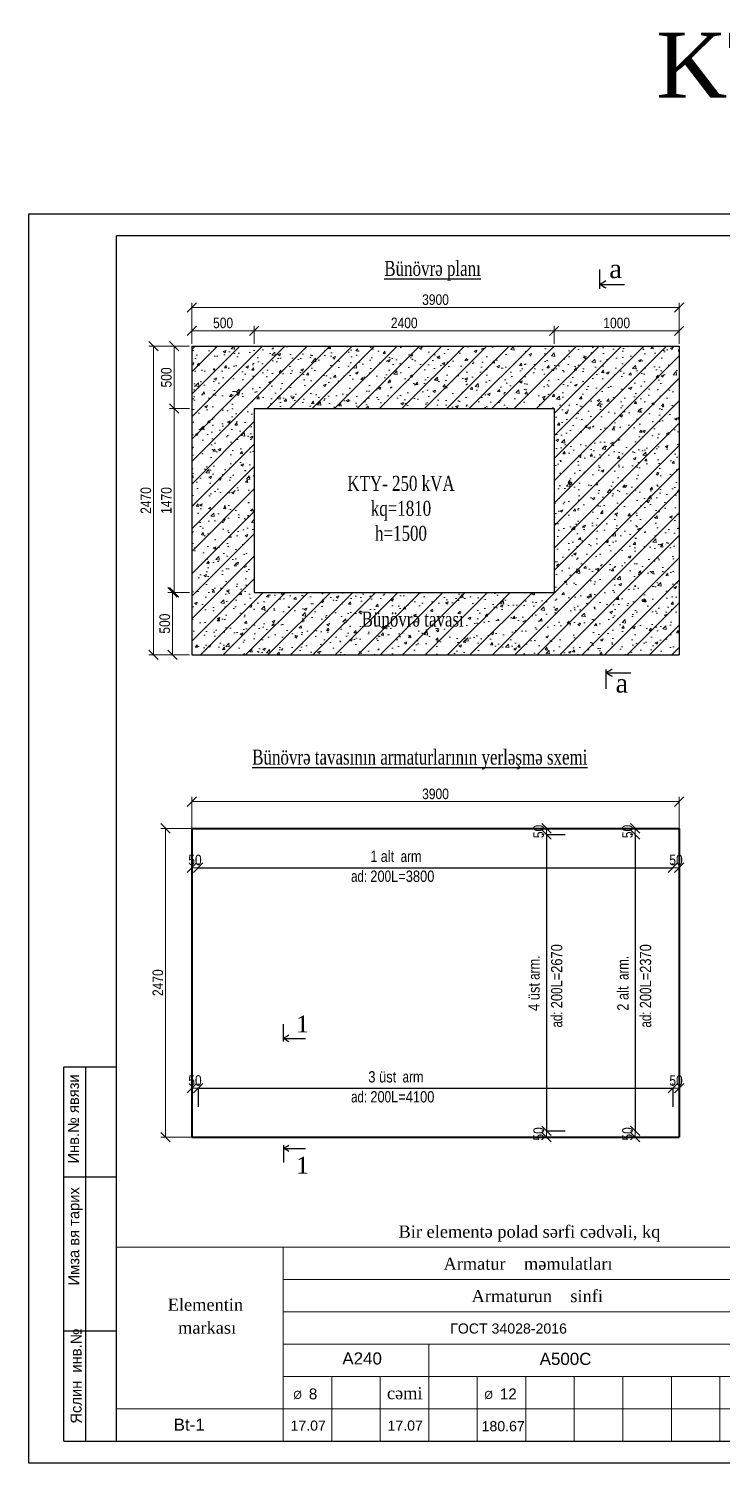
# Model space of a CAD drawing. Header units: millimetres. Extents: x 2591 to 2937, y 558 to 838.
# Drawn here: x 2591.5 to 2727, y 558 to 838.2 of the extents above; entities that cross this region are included whole.
import ezdxf
from ezdxf.enums import TextEntityAlignment as Align

# ---------------------------------------------------------------- set-up
doc = ezdxf.new("R2010")
doc.units = ezdxf.units.MM
for name, color, linetype, lineweight in [('ara divarlar', 7, 'Continuous', 20), ('cedvel  0.09', 7, 'Continuous', 13), ('Sutunun metal shtrixi', 7, 'Continuous', 9), ('Xarici divarların xətti', 7, 'Continuous', 30)]:
    doc.layers.add(name, color=color, linetype=linetype, lineweight=lineweight)
doc.layers.add('Kunc shtampi', color=7, linetype='Continuous')
doc.styles.add('400', font='times.ttf', dxfattribs={"width": 0.75, "height": 300})
doc.styles.add('CP_ATTR', font='A3TI(LA).TTF')
doc.styles.get("Standard").update_dxf_attribs({"font": 'arial.ttf'})
doc.styles.add('style1 tofig', font='AZTLN_0.TTF')
doc.styles.add('style5', font='ariall.ttf', dxfattribs={"height": 400})
doc.styles.add('STYLE6', font='swisscl.ttf')
doc.styles.add('Times New  Roman', font='times.ttf')
doc.styles.add('yazitipi', font='ARIALN.TTF')

# ---------------------------------------------------------------- blocks, each defined once
blk = doc.blocks.new('_Oblique')
at = {"color": 0, "linetype": 'ByBlock', "lineweight": -2}
blk.add_line((-0.5, -0.5), (0.5, 0.5), dxfattribs=at)

msp = doc.modelspace()

# ---------------------------------------------------------------- hatches: boundary and pattern name
at = {"layer": 'Sutunun metal shtrixi'}
h = msp.add_hatch(dxfattribs=at)
h.set_pattern_fill('ANSI31', color=256, scale=0.976358, angle=360, style=0)
h.set_pattern_definition([(45, (-26.583, -2466.189), (-2.1919873, 2.1919873), [])])
h.paths.add_polyline_path([(2623.35, 776.21), (2623.35, 715.92), (2718.54, 715.92), (2718.54, 776.21)])
h.paths.add_polyline_path([(2694.13, 764.01), (2694.13, 728.13), (2635.55, 728.13), (2635.55, 764.01)], flags=16)
h.paths.add_polyline_path([(2654.01, 736.44), (2674.35, 736.44), (2674.35, 752.58), (2654.01, 752.58)], flags=8)
h.paths.add_polyline_path([(2656.01, 719.78), (2676.99, 719.78), (2676.99, 726.03), (2656.01, 726.03)], flags=24)
at = {"layer": 'Xarici divarların xətti', "lineweight": 13}
h = msp.add_hatch(dxfattribs=at)
h.set_pattern_fill('AR-CONC', scale=0.02929075)
h.paths.add_polyline_path([(2623.35, 776.21), (2623.35, 715.92), (2718.54, 715.92), (2718.54, 776.21)])
h.paths.add_polyline_path([(2694.13, 764.01), (2694.13, 728.13), (2635.55, 728.13), (2635.55, 764.01)], flags=16)
h.paths.add_polyline_path([(2654.01, 736.44), (2674.35, 736.44), (2674.35, 752.58), (2654.01, 752.58)], flags=8)
h.paths.add_polyline_path([(2656.01, 719.78), (2676.99, 719.78), (2676.99, 726.03), (2656.01, 726.03)], flags=24)
h = msp.add_hatch(dxfattribs=at)
h.set_pattern_fill('AR-CONC', scale=0.029291)
h.set_pattern_definition([(50, (-26.583, -2466.189), (5.3363264, -0.466868), [0.557989, -6.1378776]), (355, (-26.583, -2466.189), (-1.0323064, 5.596199), [0.446391, -4.910319]), (100.45144, (-26.138, -2466.228), (4.30402, 5.129331), [0.4742176, -5.2163976]), (46.1842, (-26.583, -2464.701), (7.94011, -1.231451), [0.836983, -9.206816]), (96.63556, (-25.921, -2464.8035), (6.953746, 7.247298), [0.711327, -7.824603]), (351.18415, (-26.583, -2464.701), (6.953746, 7.247298), [0.669586, -7.365445]), (21, (-25.839, -2465.073), (4.4409, -2.995425), [0.557989, -6.1378776]), (326, (-25.839, -2465.073), (1.810228, 5.3950045), [0.446391, -4.910302]), (71.45144, (-25.469, -2465.3225), (6.251128, 2.39958), [0.4742176, -5.2163886]), (37.5, (-26.5829, -2466.1889), (0.0904675, 2.4766809), [0, -4.8507832, 0, -4.9847006, 0, -4.9289017]), (7.5, (-26.583, -2466.189), (1.9571983, 2.9343646), [0, -2.8420233, 0, -4.7391855, 0, -1.8785625]), (327.5, (-28.242, -2466.1889), (3.9715508, -0.1677992), [0, -1.859963, 0, -5.8030842, 0, -7.7002464]), (317.5, (-28.986, -2466.189), (4.3388155, 0.744761), [0, -2.4179518, 0, -3.853843, 0, -5.468291])])
h.paths.add_polyline_path([(2654.01, 736.44), (2674.35, 736.44), (2674.35, 752.58), (2654.01, 752.58)], flags=24)
h.paths.add_polyline_path([(2656.01, 719.78), (2676.99, 719.78), (2676.99, 726.03), (2656.01, 726.03)], flags=24)

# ---------------------------------------------------------------- linework, layer by layer
at = {"color": 0, "lineweight": 25}
for p, q in [((2591.48, 802.07), (2936.91, 802.07)), ((2591.48, 558.03), (2591.48, 802.07)), ((2936.91, 558.03), (2591.48, 558.03))]:
    msp.add_line(p, q, dxfattribs=at)
at = {"color": 0, "lineweight": 25, "ltscale": 15}
for p, q in [((2608.66, 562.33), (2608.66, 797.78)), ((2932.61, 797.78), (2608.66, 797.78)), ((2598.35, 562.33), (2932.61, 562.33))]:
    msp.add_line(p, q, dxfattribs=at)
at = {"color": 7, "lineweight": 30, "ltscale": 80}
for p, q in [((2703.05, 788.27), (2707.89, 788.27)), ((2704.27, 712.42), (2709.12, 712.42)), ((2641.23, 641.02), (2645.54, 641.02)), ((2641.23, 619.54), (2645.54, 619.54))]:
    msp.add_line(p, q, dxfattribs=at)
at = {"color": 253, "linetype": 'Continuous', "lineweight": 9}
for p, q in [((2623.35, 776.67), (2623.35, 784.7)), ((2718.54, 776.67), (2718.54, 784.7)), ((2623.35, 783.79), (2718.54, 783.79)), ((2623.35, 776.67), (2623.35, 780.15)), ((2635.55, 779.23), (2623.35, 779.23)), ((2635.55, 776.67), (2635.55, 780.15)), ((2635.55, 776.67), (2635.55, 780.15)), ((2694.13, 779.23), (2635.55, 779.23)), ((2694.13, 776.67), (2694.13, 780.15)), ((2694.13, 776.67), (2694.13, 780.15)), ((2718.54, 779.23), (2694.13, 779.23)), ((2718.54, 776.67), (2718.54, 780.15)), ((2622.89, 776.21), (2614.96, 776.21)), ((2615.88, 776.21), (2615.88, 715.92)), ((2622.89, 776.21), (2618.96, 776.21)), ((2619.87, 776.21), (2619.87, 764.01)), ((2622.89, 764.01), (2618.96, 764.01)), ((2622.89, 764.01), (2618.96, 764.01)), ((2619.87, 764.01), (2619.87, 728.13)), ((2622.89, 728.13), (2618.65, 728.13)), ((2622.89, 728.13), (2618.96, 728.13)), ((2619.57, 728.13), (2619.57, 715.92)), ((2622.89, 715.92), (2614.96, 715.92)), ((2622.89, 715.92), (2618.65, 715.92)), ((2623.35, 680.13), (2623.35, 688.17)), ((2623.35, 687.25), (2718.54, 687.25)), ((2718.54, 680.13), (2718.54, 688.17)), ((2625.14, 682.04), (2617.3, 682.04)), ((2618.22, 682.04), (2618.22, 621.75)), ((2692.15, 682.04), (2691.69, 682.04)), ((2692.61, 682.04), (2692.61, 680.82)), ((2709.5, 682.04), (2709.04, 682.04)), ((2709.96, 682.04), (2709.96, 680.82)), ((2692.15, 680.82), (2691.69, 680.82)), ((2709.5, 680.82), (2709.04, 680.82)), ((2623.35, 674.82), (2623.35, 675.27)), ((2624.57, 674.82), (2624.57, 675.27)), ((2717.32, 674.82), (2717.32, 675.27)), ((2718.54, 674.82), (2718.54, 675.27)), ((2624.57, 674.36), (2623.35, 674.36)), ((2718.54, 674.36), (2717.32, 674.36)), ((2623.35, 631.74), (2623.35, 632.2)), ((2624.57, 631.28), (2623.35, 631.28)), ((2624.57, 631.74), (2624.57, 632.2)), ((2717.32, 631.74), (2717.32, 632.2)), ((2718.54, 631.28), (2717.32, 631.28)), ((2718.54, 631.74), (2718.54, 632.2)), ((2692.15, 622.97), (2691.69, 622.97)), ((2692.61, 622.97), (2692.61, 621.75)), ((2709.5, 622.97), (2709.04, 622.97)), ((2709.96, 622.97), (2709.96, 621.75)), ((2625.14, 621.75), (2617.3, 621.75)), ((2692.15, 621.75), (2691.69, 621.75)), ((2709.5, 621.75), (2709.04, 621.75))]:
    msp.add_line(p, q, dxfattribs=at)
at = {"color": 3, "linetype": 'Continuous', "lineweight": 25}
for p, q in [((2623.35, 776.21), (2718.54, 776.21)), ((2623.35, 776.21), (2623.35, 715.92)), ((2718.54, 776.21), (2718.54, 715.92)), ((2635.55, 764.01), (2694.13, 764.01)), ((2635.55, 764.01), (2635.55, 728.13)), ((2694.13, 764.01), (2694.13, 728.13)), ((2635.55, 728.13), (2694.13, 728.13)), ((2623.35, 715.92), (2718.54, 715.92))]:
    msp.add_line(p, q, dxfattribs=at)
at = {"color": 3, "linetype": 'Continuous', "lineweight": 40}
for p, q in [((2623.35, 682.04), (2718.54, 682.04)), ((2623.35, 682.04), (2623.35, 621.75)), ((2718.54, 682.04), (2718.54, 621.75)), ((2623.35, 621.75), (2718.54, 621.75))]:
    msp.add_line(p, q, dxfattribs=at)
at = {"color": 5, "linetype": 'ByBlock', "lineweight": 30}
for p, q in [((2692.61, 680.82), (2692.61, 622.97)), ((2692.61, 680.82), (2696.27, 680.82)), ((2624.57, 631.28), (2717.32, 631.28)), ((2624.57, 631.28), (2624.57, 627.62)), ((2717.32, 631.28), (2717.32, 627.62)), ((2692.61, 622.97), (2696.27, 622.97))]:
    msp.add_line(p, q, dxfattribs=at)
at = {"color": 1, "linetype": 'Continuous', "lineweight": 30}
msp.add_line((2709.96, 680.82), (2709.96, 622.97), dxfattribs=at)
at = {"color": 1, "linetype": 'ByBlock', "lineweight": 30}
msp.add_line((2624.57, 674.36), (2717.32, 674.36), dxfattribs=at)
at = {"lineweight": 25, "ltscale": 0.25}
for p, q in [((2598.35, 562.33), (2598.35, 635.37)), ((2602.65, 562.32), (2602.65, 635.37))]:
    msp.add_line(p, q, dxfattribs=at)
at = {"lineweight": 25}
for p, q in [((2608.66, 635.37), (2598.35, 635.37)), ((2608.66, 613.89), (2598.37, 613.89)), ((2608.66, 583.81), (2598.37, 583.81))]:
    msp.add_line(p, q, dxfattribs=at)
at = {"color": 7, "lineweight": 30, "ltscale": 80}
for points in [[(2704.25, 788.95), (2703.85, 788.72), (2703.45, 788.49), (2703.05, 788.27)], [(2703.05, 788.27), (2703.45, 788.04), (2703.85, 787.82), (2704.25, 787.59)], [(2705.47, 713.1), (2705.07, 712.87), (2704.67, 712.65), (2704.27, 712.42)], [(2704.27, 712.42), (2704.67, 712.19), (2705.07, 711.97), (2705.47, 711.74)], [(2642.3, 641.62), (2641.94, 641.42), (2641.58, 641.22), (2641.23, 641.02)], [(2641.23, 641.02), (2641.58, 640.82), (2641.94, 640.62), (2642.3, 640.42)], [(2641.23, 619.54), (2641.58, 619.74), (2641.94, 619.94), (2642.3, 620.14)], [(2642.3, 618.94), (2641.94, 619.14), (2641.58, 619.34), (2641.23, 619.54)]]:
    msp.add_open_spline(points, degree=3, dxfattribs=at)
at = {"layer": 'ara divarlar', "lineweight": 30}
for p, q in [((2703.05, 787.43), (2703.05, 791.21)), ((2704.27, 709.29), (2704.27, 713.07)), ((2641.23, 640.41), (2641.23, 643.77)), ((2641.23, 620.15), (2641.23, 616.79))]:
    msp.add_line(p, q, dxfattribs=at)
at = {"layer": 'cedvel  0.09', "lineweight": 20}
for p, q in [((2608.66, 600.24), (2754.4, 600.24)), ((2641.2, 600.24), (2641.2, 562.33)), ((2641.2, 593.92), (2735.97, 593.92)), ((2641.2, 587.6), (2735.97, 587.6)), ((2641.2, 581.28), (2735.97, 581.29)), ((2669.63, 574.97), (2669.63, 581.28)), ((2641.2, 574.97), (2735.97, 574.97)), ((2650.68, 574.97), (2650.68, 562.33)), ((2660.15, 574.97), (2660.15, 562.33)), ((2669.63, 574.97), (2669.63, 562.33)), ((2679.11, 574.97), (2679.11, 562.33)), ((2688.58, 574.97), (2688.58, 562.33)), ((2698.06, 574.97), (2698.06, 562.33)), ((2707.54, 574.97), (2707.54, 562.33)), ((2717.02, 574.97), (2717.02, 562.33)), ((2726.49, 574.97), (2726.49, 562.33)), ((2754.4, 568.65), (2608.66, 568.65))]:
    msp.add_line(p, q, dxfattribs=at)

# ---------------------------------------------------------------- block references
at = {"color": 253, "linetype": 'Continuous', "lineweight": 9, "xscale": 1.830672141293958, "yscale": 1.830672141293958, "zscale": 1.830672141293958}
for p, rotation in [((2623.35, 783.79), 180), ((2623.35, 779.23), 180), ((2635.55, 779.23), 180), ((2694.13, 779.23), 180), ((2615.88, 776.21), 90), ((2619.87, 776.21), 90), ((2619.87, 764.01), 90), ((2619.87, 764.01), 270), ((2619.57, 728.13), 90), ((2619.87, 728.13), 270), ((2615.88, 715.92), 270), ((2619.57, 715.92), 270), ((2623.35, 687.25), 180), ((2618.22, 682.04), 90), ((2692.61, 682.04), 90), ((2692.61, 680.82), 270), ((2709.96, 682.04), 90), ((2709.96, 680.82), 270), ((2623.35, 674.36), 180), ((2717.32, 674.36), 180), ((2623.35, 631.28), 180), ((2717.32, 631.28), 180), ((2618.22, 621.75), 270), ((2692.61, 622.97), 90), ((2692.61, 621.75), 270), ((2709.96, 622.97), 90), ((2709.96, 621.75), 270)]:
    msp.add_blockref('_Oblique', p, dxfattribs=dict(at, rotation=rotation))
for p in [(2718.54, 783.79), (2635.55, 779.23), (2694.13, 779.23), (2718.54, 779.23), (2718.54, 687.25), (2624.57, 674.36), (2718.54, 674.36), (2624.57, 631.28), (2718.54, 631.28)]:
    msp.add_blockref('_Oblique', p, dxfattribs=at)

# ---------------------------------------------------------------- texts
at = {"color": 7, "lineweight": 5, "ltscale": 15, "style": 'Times New  Roman'}
for s, height, p in [('Bir elementə polad sərfi cədvəli, kq', 2.3718, (2663.73, 602.09)), ('Armatur    məmulatları', 2.3718, (2672.51, 595.83)), ('Armaturun    sinfi', 2.3718, (2677.99, 589.51)), ('Elementin', 2.372, (2618.64, 587.83)), ('markası', 2.372, (2620.66, 583.34))]:
    msp.add_text(s, height=height, dxfattribs=at).set_placement(p)
at = {"char_height": 2.9239, "attachment_point": 5, "style": '400'}
for s, insert in [('{\\fTimes New Roman|b0|i0|c238|p18;\\LBünövrə planı }', (2670.37, 790.93)), ('{\\fTimes New Roman|b0|i0|c238|p18;KTY- 250 kVA\\Pkq=1810\\Ph=1500 }', (2664.2, 744.52)), ('{\\fTimes New Roman|b0|i0|c238|p18;Bünövrə tavası }', (2666.49, 722.88)), ('{\\fTimes New Roman|b0|i0|c238|p18;\\LBünövrə tavasının armaturlarının yerləşmə sxemi }', (2667.88, 695.47))]:
    msp.add_mtext(s, dxfattribs=dict(at, insert=insert))
at = {"color": 73, "linetype": 'Continuous', "lineweight": 15, "char_height": 2.05, "attachment_point": 5, "style": 'yazitipi'}
for s, insert in [('3900', (2670.95, 785.29)), ('500', (2629.45, 780.74)), ('2400', (2664.84, 780.74)), ('1000', (2706.34, 780.74)), ('3900', (2670.95, 688.76)), ('50', (2623.96, 675.86)), ('50', (2717.93, 675.86)), ('50', (2623.96, 632.79)), ('50', (2717.93, 632.79))]:
    msp.add_mtext(s, dxfattribs=dict(at, insert=insert))
at = {"color": 73, "linetype": 'Continuous', "lineweight": 15, "char_height": 2.05, "attachment_point": 5, "rotation": 90, "style": 'yazitipi'}
for s, insert in [('500', (2618.37, 770.11)), ('2470', (2614.37, 746.07)), ('1470', (2618.37, 746.07)), ('500', (2618.06, 722.02)), ('50', (2691.1, 681.43)), ('50', (2708.45, 681.43)), ('2470', (2616.71, 651.9)), ('50', (2691.1, 622.36)), ('50', (2708.45, 622.36))]:
    msp.add_mtext(s, dxfattribs=dict(at, insert=insert))
at = {"color": 2, "linetype": 'ByBlock', "lineweight": 40, "attachment_point": 5, "style": 'STYLE6'}
for s, insert, char_height in [('\\A1;{\\fArial Narrow|b0|i0|c238|p34;1} {\\fArial Narrow|b0|i0|c238|p34;alt}  аr{\\fArial Narrow|b0|i0|c238|p34;m}', (2663.22, 676.57), 2.19681), ('\\A1;аd: {\\fArial Narrow|b0|i0|c238|p34;20}0{\\fArial Narrow|b0|i0|c238|p34;L=3800   }', (2662.59, 672.67), 2.1968), ('\\A1;{\\fArial Narrow|b0|i0|c238|p34;3 üst}  аr{\\fArial Narrow|b0|i0|c238|p34;m}', (2663.22, 633.5), 2.1968), ('\\A1;аd: {\\fArial Narrow|b0|i0|c238|p34;20}0{\\fArial Narrow|b0|i0|c238|p34;L=4100   }', (2662.59, 629.6), 2.1968)]:
    msp.add_mtext(s, dxfattribs=dict(at, insert=insert, char_height=char_height))
at = {"color": 2, "linetype": 'ByBlock', "lineweight": 40, "char_height": 2.1968, "attachment_point": 5, "rotation": 90, "style": 'STYLE6'}
for s, insert in [('\\A1;аd: {\\fArial Narrow|b0|i0|c238|p34;20}0{\\fArial Narrow|b0|i0|c238|p34;L=2670  }', (2694.63, 651.28)), ('\\A1;аd: {\\fArial Narrow|b0|i0|c238|p34;20}0{\\fArial Narrow|b0|i0|c238|p34;L=2370  }', (2711.99, 651.28)), ('\\A1;{\\fArial Narrow|b0|i0|c238|p34;4 üst} аr{\\fArial Narrow|b0|i0|c238|p34;m}.', (2690.21, 651.78)), ('\\A1;{\\fArial Narrow|b0|i0|c238|p34;2 alt}  аr{\\fArial Narrow|b0|i0|c238|p34;m}.', (2707.57, 651.78))]:
    msp.add_mtext(s, dxfattribs=dict(at, insert=insert))
at = {"lineweight": 25, "char_height": 2.1483, "width": 51.2141, "attachment_point": 1, "rotation": 90, "style": 'CP_ATTR'}
for s, insert in [('\\pt3143;Инв.№ явязи', (2599.14, 616.58)), ('\\pt3143;Имза вя тарих', (2599.22, 592.77)), ('\\pt3143;Яслин  инв.№', (2599.65, 565.78))]:
    msp.add_mtext(s, dxfattribs=dict(at, insert=insert))
at = {"layer": 'ara divarlar', "attachment_point": 7}
for s, insert, char_height, width in [('{\\fTimes New Roman|b0|i0|c238|p18;a}', (2704.89, 789.44), 3.6906, 2.3374), ('{\\fTimes New Roman|b0|i0|c238|p18;a}', (2706.11, 708.5), 3.6906, 2.3374), ('{\\fTimes New Roman|b0|i0|c238|p18;1}', (2643.72, 642.19), 3.2805, 2.0777), ('{\\fTimes New Roman|b0|i0|c238|p18;1}', (2643.72, 614.61), 3.2805, 2.0777)]:
    msp.add_mtext(s, dxfattribs=dict(at, insert=insert, char_height=char_height, width=width))
at = {"layer": 'cedvel  0.09', "lineweight": 20}
for s, height, style, p in [(' ГОСТ 34028-2016', 1.9744, 'style5', (2673.05, 583.37)), ('A240', 2.369, 'style5', (2652.75, 577.33)), ('A500C', 2.369, 'style5', (2691.29, 577.24)), ('cəmi', 2.369, 'Times New  Roman', (2661.46, 570.55)), ('Bt-1', 2.369, 'style5', (2619.8, 564.4)), ('17.07', 1.974, 'style5', (2642.63, 564.41)), ('17.07', 1.974, 'style5', (2661.58, 564.41)), ('180.67', 1.974, 'style5', (2679.95, 564.29))]:
    msp.add_text(s, height=height, dxfattribs=dict(at, style=style)).set_placement(p)
at = {"layer": 'cedvel  0.09', "lineweight": 20, "style": 'style5'}
for s, height, p in [('8', 2.13, (2646.2, 571.58)), ('12', 2.132, (2683.51, 571.58))]:
    msp.add_text(s, height=height, dxfattribs=at).set_placement(p, align=Align.MIDDLE_LEFT)
at = {"layer": 'cedvel  0.09', "lineweight": 20, "char_height": 1.5795, "width": 53.8121, "attachment_point": 1, "style": 'style5'}
for insert in [(2643.19, 572.18), (2680.51, 572.18)]:
    msp.add_mtext('{\\fVrinda|b0|i0|c0|p2;%%C}', dxfattribs=dict(at, insert=insert))
at = {"layer": 'Kunc shtampi', "insert": (2765.32, 830.94, 6.99), "char_height": 12.7348, "width": 783.8389, "attachment_point": 5, "style": 'style1 tofig'}
msp.add_mtext('{\\fTimes New Roman|b0|i0|c238|p18;  KTY-250kVA}', dxfattribs=at)

doc.saveas('drawing.dxf')
